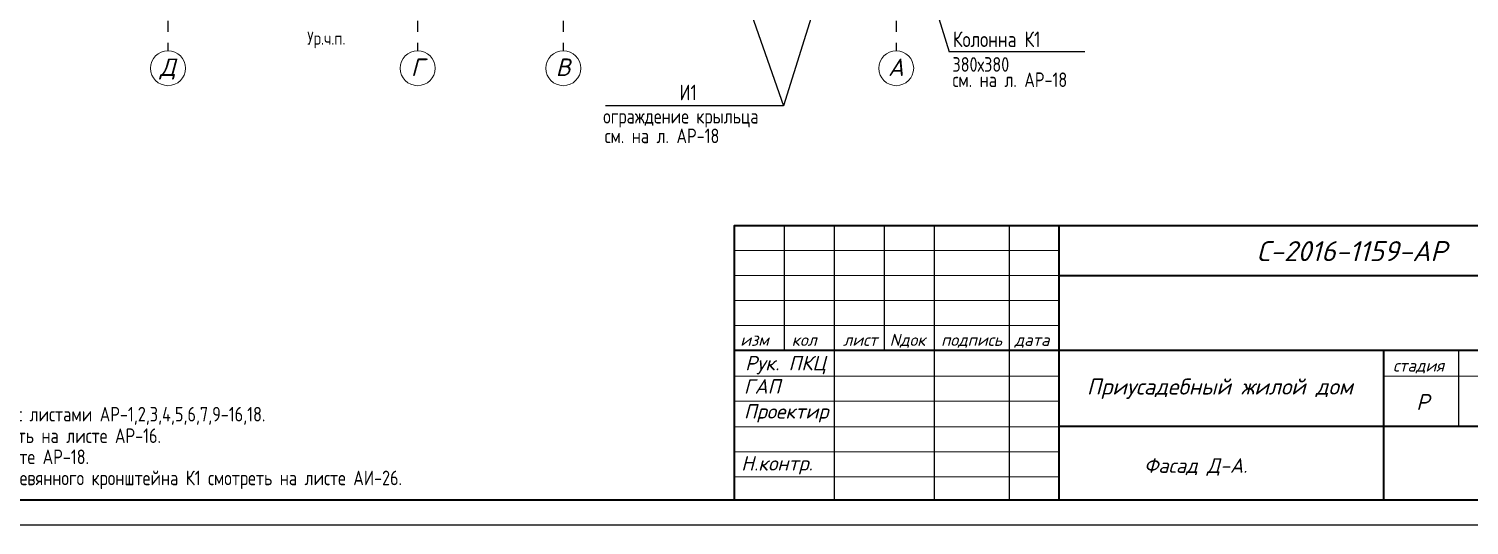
# Model space of a CAD drawing. Extents: x -12289450 to -10763036, y -7834513 to -6150123.
# Drawn here: x -11109433 to -11088664, y -7715920 to -7708766 of the extents above; entities that cross this region are included whole.
import ezdxf
from ezdxf.enums import TextEntityAlignment as Align

# ---------------------------------------------------------------- set-up
doc = ezdxf.new("R2010")
doc.units = 0
doc.header["$LTSCALE"] = 25
doc.linetypes.add('CENTER', pattern=[50.8, 31.75, -6.35, 6.35, -6.35])
for name, color, linetype in [('014-ОСИ', 251, 'CENTER'), ('Annotation - Text', 7, 'Continuous'), ('ArchiCAD', 7, 'Continuous'), ('kassa', 7, 'Continuous'), ('Новое', 51, 'Continuous'), ('Примечания', 7, 'Continuous')]:
    doc.layers.add(name, color=color, linetype=linetype)
doc.styles.add('gismo', font='isocpeui.ttf')
doc.styles.add('GOST 2.304', font='cs_gost2304.shx')

msp = doc.modelspace()

# ---------------------------------------------------------------- linework, layer by layer
at = {"lineweight": 25, "ltscale": 20}
for p, q in [((-11094207.8, -7709098.6), (-11096161.7, -7709098.6)), ((-11098552.5, -7709876.3), (-11101117, -7709876.3))]:
    msp.add_line(p, q, dxfattribs=at)
for points in [[(-11099446, -7707318.7), (-11098552.5, -7709876.3)], [(-11097756.3, -7707339.5), (-11098552.5, -7709876.3)], [(-11096647.1, -7707525.8), (-11096161.7, -7709098.6)]]:
    msp.add_lwpolyline(points, dxfattribs=at)
at = {"layer": '014-ОСИ'}
for points in [[(-11107426, -7707696.7), (-11107426, -7709081.6)], [(-11103826, -7707696.7), (-11103826, -7709081.6)], [(-11101726, -7707696.7), (-11101726, -7709081.6)], [(-11096926, -7707696.7), (-11096926, -7709081.6)], [(-11096926, -7707696.7), (-11096926, -7709081.6)]]:
    msp.add_lwpolyline(points, dxfattribs=at)
at = {"layer": 'Annotation - Text', "color": 0, "lineweight": 20}
for centre in [(-11107426, -7709333.6), (-11107426, -7709333.6), (-11103826, -7709333.6), (-11103826, -7709333.6), (-11101726, -7709333.6), (-11101726, -7709333.6), (-11096926, -7709333.6), (-11096926, -7709333.6)]:
    msp.add_circle(centre, 252, dxfattribs=at)
at = {"layer": 'ArchiCAD', "color": 7, "linetype": 'Continuous', "lineweight": 35}
for p, q in [((-11099259, -7711599.9), (-11085939.2, -7711599.9)), ((-11094579.1, -7711599.9), (-11094579.1, -7715559.9)), ((-11094579.1, -7712319.9), (-11085939.2, -7712319.9)), ((-11099259, -7713399.9), (-11085939.2, -7713399.9)), ((-11089899.2, -7713399.9), (-11089899.2, -7715559.9)), ((-11094579.1, -7714491.3), (-11085939.2, -7714491.3))]:
    msp.add_line(p, q, dxfattribs=at)
for points in [[(-11114379.1, -7694896.2), (-11085939.2, -7694896.2), (-11085939.2, -7715560.1), (-11114379.1, -7715560.1)], [(-11085939.2, -7715559.9), (-11099259, -7715559.9), (-11099259, -7711599.9), (-11085939.2, -7711599.9), (-11085939.2, -7715559.9)]]:
    msp.add_lwpolyline(points, close=True, dxfattribs=at)
at = {"layer": 'kassa', "lineweight": 15}
for p, q in [((-11099259, -7711959.9), (-11094579.1, -7711959.9)), ((-11094579.1, -7712319.9), (-11099259, -7712319.9)), ((-11099259, -7712679.9), (-11094579.1, -7712679.9)), ((-11099259, -7713039.9), (-11094579.1, -7713039.9)), ((-11099259, -7713771.3), (-11094579.1, -7713771.3)), ((-11089899.2, -7713771.3), (-11085939.2, -7713771.3)), ((-11099259, -7714131.3), (-11094579.1, -7714131.3)), ((-11099259, -7714502.7), (-11094579.1, -7714502.7)), ((-11099259, -7714862.7), (-11094579.1, -7714862.7)), ((-11099259, -7715222.7), (-11094579.1, -7715222.7))]:
    msp.add_line(p, q, dxfattribs=at)
at = {"layer": 'Новое', "color": 7, "linetype": 'Continuous'}
for p, q in [((-11099259, -7711599.9), (-11099259, -7715559.9)), ((-11098539, -7711599.9), (-11098539, -7713399.9)), ((-11097819.1, -7711599.9), (-11097819.1, -7715559.9)), ((-11097099.1, -7711599.9), (-11097099.1, -7713399.9)), ((-11096379.1, -7711599.9), (-11096379.1, -7715559.9)), ((-11095299.1, -7711599.9), (-11095299.1, -7715559.9)), ((-11088819.2, -7713399.9), (-11088819.2, -7714491.3))]:
    msp.add_line(p, q, dxfattribs=at)
msp.add_lwpolyline([(-11115819.1, -7694536.2), (-11085579.2, -7694536.2), (-11085579.2, -7715920.1), (-11115819.1, -7715920.1)], close=True, dxfattribs=at)
msp.add_lwpolyline([(-11115819.1, -7694536.2), (-11085579.2, -7694536.2), (-11085579.2, -7715920.1), (-11115819.1, -7715920.1)], close=True, dxfattribs=at)

# ---------------------------------------------------------------- texts
at = {"layer": 'Annotation - Text', "color": 0, "lineweight": 25}
for s, height, style, p in [('Колонна К1', 225, 'GOST 2.304', (-11096108.3, -7709028.9)), ('380х380', 210, 'GOST 2.304', (-11096115.6, -7709384.4)), ('см. на л. АР-18', 210, 'GOST 2.304', (-11096114.1, -7709605)), ('И1', 225, 'GOST 2.304', (-11100050.5, -7709795.6)), ('ограждение крыльца', 210, 'GOST 2.304', (-11101150.4, -7710131.1)), ('см. на л. АР-18', 210, 'GOST 2.304', (-11101129.6, -7710414.2)), ('С-2016-1159-АР', 288.596, 'gismo', (-11091727.2, -7712114.5)), ('изм', 173.16, 'gismo', (-11099174.7, -7713335.7)), ('кол', 173.16, 'gismo', (-11098433, -7713335.7)), ('лист', 173.16, 'gismo', (-11097691.4, -7713335.7)), ('Nдок', 173.16, 'gismo', (-11097020.3, -7713335.7)), ('подпись', 173.16, 'gismo', (-11096278.7, -7713335.7)), ('дата', 173.16, 'gismo', (-11095219.1, -7713335.7)), ('Рук. ПКЦ', 207.79, 'gismo', (-11099104.1, -7713688.6)), ('стадия', 173.16, 'gismo', (-11089762.6, -7713706.2)), ('ГАП', 207.79, 'gismo', (-11099121.7, -7714023.8)), ('Приусадебный жилой дом', 230.877, 'gismo', (-11094176.7, -7714037.7)), ('Р', 230.9, 'gismo', (-11089429.4, -7714260.2)), ('1. Данный лист рассматривать совместно с листами АР-1,2,3,4,5,6,7,9-16,18.', 210, 'GOST 2.304', (-11114167.2, -7714425.1)), ('Проектир', 207.79, 'gismo', (-11099121.7, -7714383.8)), ('2. Спецификацию оконных проемов смотреть на листе АР-16.', 210, 'GOST 2.304', (-11114190, -7714735.7)), ('3. Ограждение  крыльца  смотреть на листе АР-18.', 210, 'GOST 2.304', (-11114190, -7715039.8)), ('Н.контр.', 207.79, 'gismo', (-11099161.2, -7715132.6)), ('Фасад Д-А.', 210, 'gismo', (-11093354.2, -7715165.9)), ('4. Устройство декоративной фермы  и деревянного кронштейна К1 смотреть на листе АИ-26.', 210, 'GOST 2.304', (-11114190, -7715344))]:
    msp.add_text(s, height=height, dxfattribs=dict(at, style=style)).set_placement(p)
at = {"layer": 'Annotation - Text', "color": 0, "lineweight": 25, "char_height": 252, "attachment_point": 2, "style": 'gismo'}
for s, insert in [('Д', (-11107430, -7709193.8)), ('Г', (-11103830, -7709193.8)), ('В', (-11101730, -7709193.8)), ('А', (-11096930, -7709193.8))]:
    msp.add_mtext(s, dxfattribs=dict(at, insert=insert))
at = {"layer": 'Примечания', "linetype": 'Continuous', "lineweight": 25, "ltscale": 75, "style": 'GOST 2.304'}
msp.add_text('Ур.ч.п.', height=187.5, dxfattribs=at).set_placement((-11105417.5, -7708807.3), align=Align.TOP_LEFT)

doc.saveas('drawing.dxf')
